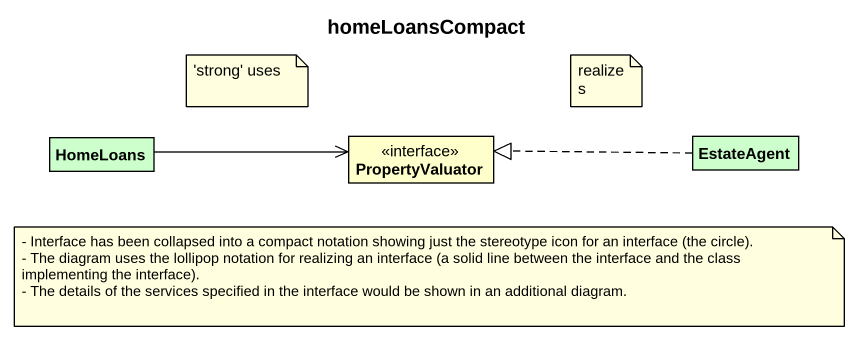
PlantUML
@startuml
title homeLoansCompact
hide circle
hide empty members
class HomeLoans #CCFFCC
interface PropertyValuator #FFFFCC
class EstateAgent #CCFFCC
HomeLoans -right-> PropertyValuator
EstateAgent .left.|> PropertyValuator
note as N1
  ~'strong' uses
end note
note as N2
  realizes
end note
note as N3
  - Interface has been collapsed into a compact notation showing just the stereotype icon for an interface (the circle).
  - The diagram uses the lollipop notation for realizing an interface (a solid line between the interface and the class implementing the interface).
  - The details of the services specified in the interface would be shown in an additional diagram.
end note
@enduml
